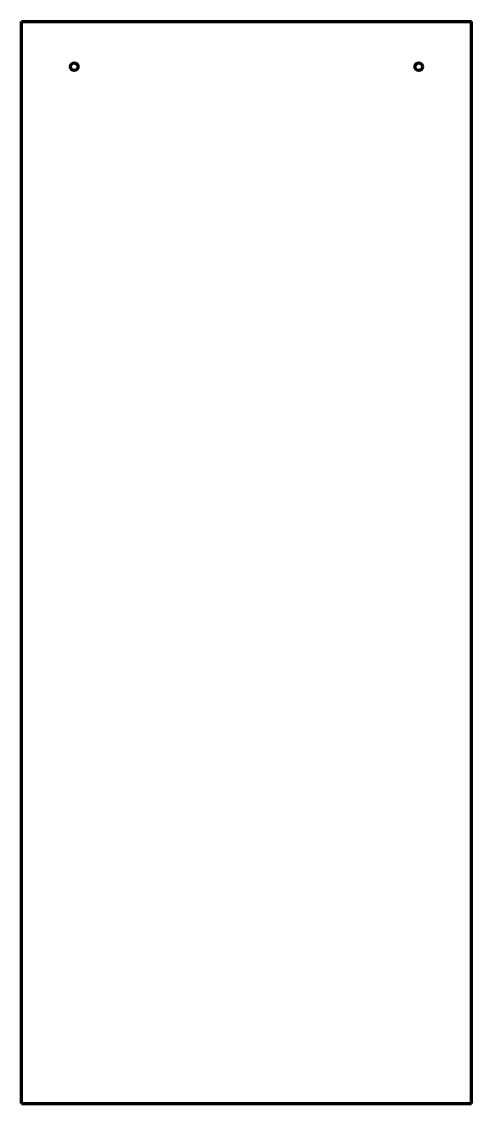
# Model space of a CAD drawing. Header units: inches. Extents: x 0 to 29.9, y 0 to 72.
import ezdxf

# ---------------------------------------------------------------- set-up
doc = ezdxf.new("R2010")
doc.units = ezdxf.units.IN
doc.header["$MEASUREMENT"] = 0
doc.layers.get('0').update_dxf_attribs({"linetype": 'CONTINUOUS'})

msp = doc.modelspace()

# ---------------------------------------------------------------- linework, layer by layer
at = {"color": 7, "lineweight": 90}
for p, q in [((0, 0), (0, 72)), ((0, 72), (29.9375, 72)), ((29.9375, 0), (29.9375, 72)), ((0, 0), (29.9375, 0))]:
    msp.add_line(p, q, dxfattribs=at)
for centre in [(3.5, 69), (26.4375, 69)]:
    msp.add_circle(centre, 0.25, dxfattribs=at)

doc.saveas('drawing.dxf')
